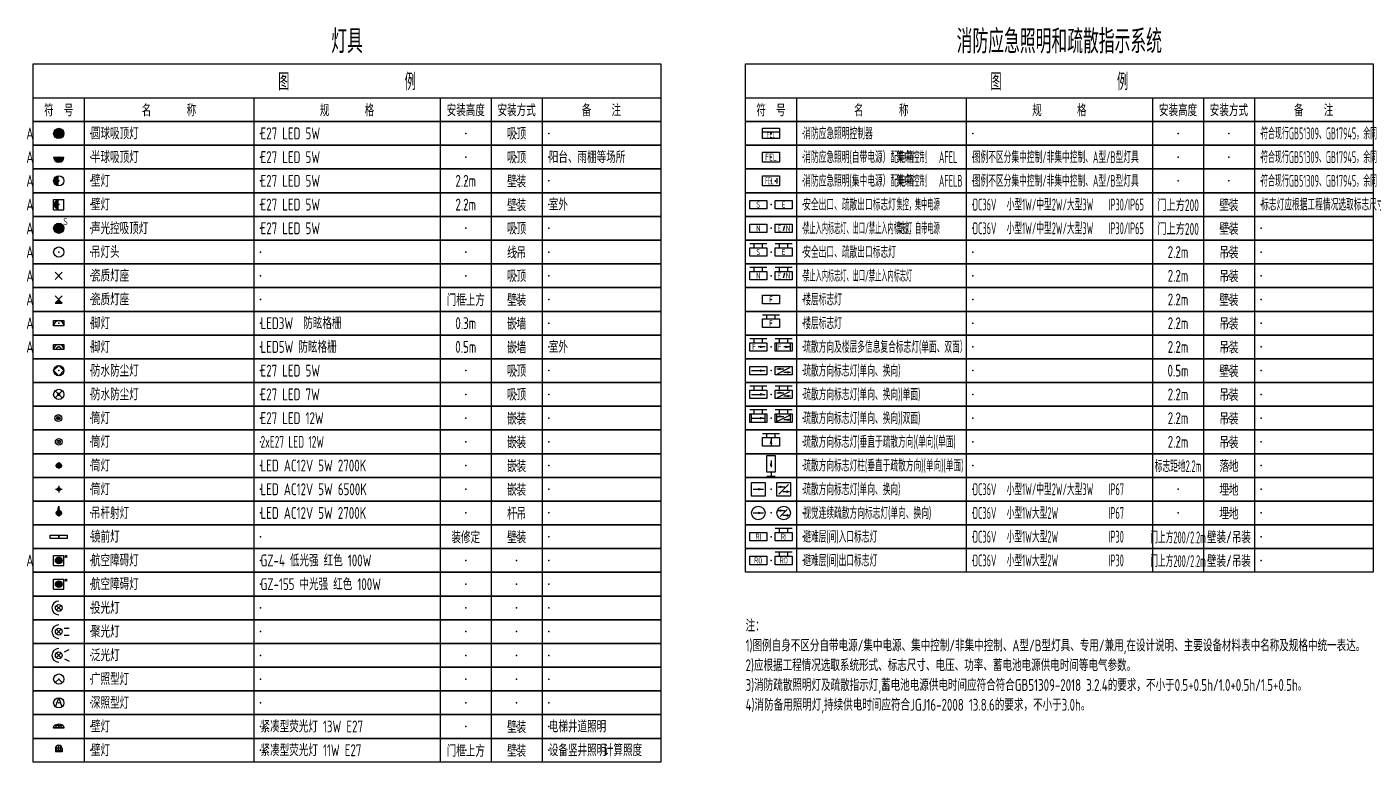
# Model space of a CAD drawing. Header units: millimetres. Extents: x -714894 to -525595, y 3400 to 234118.
# Drawn here: x -607283 to -567595, y 123900 to 145593 of the extents above; entities that cross this region are included whole.
import ezdxf
from ezdxf.enums import TextEntityAlignment as Align

# ---------------------------------------------------------------- set-up
doc = ezdxf.new("R2010")
doc.units = ezdxf.units.MM
doc.header["$LTSCALE"] = 500
for name, color, linetype in [('E-LITE-LITE', 3, 'Continuous'), ('E-POWR-EQPM', 3, 'Continuous'), ('E-UNIV-DIAG', 2, 'Continuous'), ('E-UNIV-EL', 140, 'Continuous'), ('E-UNIV-NOTE', 6, 'Continuous')]:
    doc.layers.add(name, color=color, linetype=linetype)
doc.styles.add('TH-STYLE3', font='tssdeng.shx', dxfattribs={"width": 0.65, "bigfont": 'tssdchn.shx'})

# ---------------------------------------------------------------- blocks, each defined once
blk = doc.blocks.new('E-BKTS2')
for p, q in [((0, 0), (185, 0)), ((0, -7), (0, 0)), ((185, 0), (185, -7)), ((185, -7), (0, -7))]:
    blk.add_line(p, q)
at = {"linetype": 'Continuous'}
for p, q in [((15, 0), (15, -7)), ((65, 0), (65, -7)), ((120, 0), (120, -7)), ((135, 0), (135, -7)), ((150, 0), (150, -7))]:
    blk.add_line(p, q, dxfattribs=at)
for p in [(7.5, -3.5), (17, -3.5), (67, -3.5), (127.5, -3.5), (142.5, -3.5), (152, -3.5)]:
    blk.add_point(p, dxfattribs=at)
blk = doc.blocks.new('E-BL308')
blk.add_lwpolyline([(-1.5, 0.75), (1.5, 0.75), (1.5, -0.75), (-1.5, -0.75)], close=True)
at = {"layer": 'E-UNIV-EL'}
blk.add_arc((0, -0.75), 1.5, 0, 180, dxfattribs=at)
blk = doc.blocks.new('E-BL301')
blk.add_circle((0, 0), 1.5)
blk = doc.blocks.new('E-BL309')
for p, q in [((-1.06, -1.06), (1.06, 1.06)), ((1.06, -1.06), (-1.06, 1.06))]:
    blk.add_line(p, q)
blk = doc.blocks.new('E-BL306')
at = {"const_width": 1.5}
blk.add_lwpolyline([(0, 0.75, 1), (0, -0.75, 1)], format="xyb", dxfattribs=at)
blk.add_circle((0, 0), 1.5)
blk = doc.blocks.new('E-BL302-2')
blk.add_line((-1.5, 0), (1.5, 0))
at = {"const_width": 1.5}
blk.add_lwpolyline([(-0.75, 0, 1), (0.75, 0, 1)], format="xyb", dxfattribs=at)
blk.add_arc((0, 0), 1.5, 180, 0)
blk = doc.blocks.new('E-BL302-3')
at = {"const_width": 1.5}
blk.add_lwpolyline([(-0.75, 0, 1), (0.75, 0, 1)], format="xyb", close=True, dxfattribs=at)
blk.add_circle((0, 0), 1.5)
at = {"layer": 'E-UNIV-EL', "style": 'TH-STYLE3', "width": 0.7}
blk.add_attdef('T', text='', height=2, dxfattribs=at).set_placement((2, 2), align=Align.MIDDLE)
blk = doc.blocks.new('E-BL302')
at = {"const_width": 1.5}
blk.add_lwpolyline([(-0.75, 0, 1), (0.75, 0, 1)], format="xyb", close=True, dxfattribs=at)
blk.add_circle((0, 0), 1.5)
blk = doc.blocks.new('E-BL311')
for p, q in [((-1.06, -1.06), (1.06, 1.06)), ((1.06, -1.06), (-1.06, 1.06))]:
    blk.add_line(p, q)
at = {"const_width": 0.5}
blk.add_lwpolyline([(-0.25, 0, 1), (0.25, 0, 1)], format="xyb", close=True, dxfattribs=at)
blk.add_circle((0, 0), 1.5)
blk = doc.blocks.new('E-BKTS1')
blk.add_line((0, -10), (185, -10))
at = {"linetype": 'Continuous'}
for p, q in [((15, -10), (15, -17)), ((65, -10), (65, -17)), ((120, -10), (120, -17)), ((135, -10), (135, -17)), ((150, -10), (150, -17))]:
    blk.add_line(p, q, dxfattribs=at)
blk.add_lwpolyline([(0, 0), (185, 0), (185, -17), (0, -17)], close=True)
at = {"layer": 'E-UNIV-NOTE', "style": 'TH-STYLE3', "width": 0.7}
for s, height, p in [('图                例', 5, (92.5, -5)), ('安装高度', 3.5, (127.5, -13.5)), ('安装方式', 3.5, (142.5, -13.5))]:
    blk.add_text(s, height=height, dxfattribs=at).set_placement(p, align=Align.MIDDLE)
at = {"layer": 'E-UNIV-NOTE', "linetype": 'Continuous', "style": 'TH-STYLE3', "width": 0.7}
for s, p in [('符  号', (7.5, -13.5)), ('名       称', (40, -13.5)), ('规       格', (92.5, -13.5)), ('备    注', (167.5, -13.5))]:
    blk.add_text(s, height=3.5, dxfattribs=at).set_placement(p, align=Align.MIDDLE)
blk = doc.blocks.new('E-BL203-1')
for p, q in [((-0.26, 1.03), (0, 2)), ((0, 2), (0, -1)), ((0.26, 1.03), (0, 2)), ((-1, 0), (1, 0))]:
    blk.add_line(p, q)
blk.add_circle((0, 0), 0.75)
at = {"layer": 'E-UNIV-EL'}
blk.add_circle((0, 0), 0.5, dxfattribs=at)
blk = doc.blocks.new('E-BL202')
blk.add_circle((0, 0), 1)
at = {"layer": 'E-UNIV-EL'}
blk.add_circle((0, 0), 0.5, dxfattribs=at)
blk = doc.blocks.new('E-BL204')
for p, q in [((-1, 0), (1, 0)), ((0, 1), (0, -1))]:
    blk.add_line(p, q)
blk.add_circle((0, 0), 0.5)
blk = doc.blocks.new('E-BL203')
for p, q in [((-1, 0), (1, 0)), ((0, 1), (0, -1))]:
    blk.add_line(p, q)
blk.add_circle((0, 0), 0.75)
at = {"layer": 'E-UNIV-EL'}
blk.add_circle((0, 0), 0.5, dxfattribs=at)
blk = doc.blocks.new('E-BL305')
blk.add_circle((0, 0), 1.5)
at = {"layer": 'E-UNIV-EL'}
blk.add_lwpolyline([(-1.5, 0), (0, -1.5), (1.5, 0), (0, 1.5)], close=True, dxfattribs=at)
blk = doc.blocks.new('E-BL201')
at = {"const_width": 0.5}
blk.add_lwpolyline([(-0.25, 0, 1), (0.25, 0, 1)], format="xyb", close=True, dxfattribs=at)
for radius in [1, 0.5]:
    blk.add_circle((0, 0), radius)
blk = doc.blocks.new('E-BL309-2')
for p, q in [((1.06, -1.06), (-1.06, 1.06)), ((-1.06, -1.06), (1.06, 1.06)), ((-1.06, -1.06), (1.06, -1.06))]:
    blk.add_line(p, q)
blk.add_solid([(-1.06, -1.06), (0, 0), (1.06, -1.06)])
blk = doc.blocks.new('E-BFEL100')
blk.add_lwpolyline([(-2.5, 1.25), (2.5, 1.25), (2.5, -1.25), (-2.5, -1.25)], close=True)
at = {"layer": 'E-UNIV-EL', "style": 'TH-STYLE3', "width": 0.7}
blk.add_attdef('T', text='', height=1.8, dxfattribs=at).set_placement((0, 0), align=Align.MIDDLE)
blk = doc.blocks.new('E-BFEL101')
for p, q in [((-2.5, 2.5), (2.5, 2.5)), ((-1.25, 1.25), (-1.25, 2.5)), ((1.25, 1.25), (1.25, 2.5))]:
    blk.add_line(p, q)
blk.add_lwpolyline([(-2.5, 1.25), (2.5, 1.25), (2.5, -1.25), (-2.5, -1.25)], close=True)
at = {"layer": 'E-UNIV-EL', "style": 'TH-STYLE3', "width": 0.7}
blk.add_attdef('T', text='', height=1.8, dxfattribs=at).set_placement((0, 0), align=Align.MIDDLE)
blk = doc.blocks.new('E-BFEL200')
blk.add_lwpolyline([(-2.5, 1.25), (2.5, 1.25), (2.5, -1.25), (-2.5, -1.25)], close=True)
at = {"layer": 'E-UNIV-EL'}
blk.add_line((-2, 0), (2, 0), dxfattribs=at)
blk.add_lwpolyline([(0.5, 0, 0.75, 0, 0), (2, 0, 0, 0, 0)], format="xyseb", dxfattribs=at)
blk = doc.blocks.new('E-BFEL201')
for p, q in [((-2.5, 2.5), (2.5, 2.5)), ((-1.25, 1.25), (-1.25, 2.5)), ((1.25, 1.25), (1.25, 2.5))]:
    blk.add_line(p, q)
blk.add_lwpolyline([(-2.5, 1.25), (2.5, 1.25), (2.5, -1.25), (-2.5, -1.25)], close=True)
at = {"layer": 'E-UNIV-EL'}
blk.add_line((-2, 0), (2, 0), dxfattribs=at)
blk.add_lwpolyline([(0.5, 0, 0.75, 0, 0), (2, 0, 0, 0, 0)], format="xyseb", dxfattribs=at)
blk = doc.blocks.new('E-BFEL210')
blk.add_lwpolyline([(-2.5, 1.25), (2.5, 1.25), (2.5, -1.25), (-2.5, -1.25)], close=True)
at = {"layer": 'E-UNIV-EL'}
for p, q in [((-2, 0.5), (0, 0.5)), ((-1.79, -0.89), (1.79, 0.89)), ((2, -0.5), (0, -0.5))]:
    blk.add_line(p, q, dxfattribs=at)
for points in [[(-1.5, 0.5, 0.75, 0, 0), (0, 0.5, 0, 0, 0)], [(1.5, -0.5, 0.75, 0, 0), (0, -0.5, 0, 0, 0)]]:
    blk.add_lwpolyline(points, format="xyseb", dxfattribs=at)
blk = doc.blocks.new('E-BFEL211')
for p, q in [((-2.5, 2.5), (2.5, 2.5)), ((-1.25, 1.25), (-1.25, 2.5)), ((1.25, 1.25), (1.25, 2.5))]:
    blk.add_line(p, q)
blk.add_lwpolyline([(-2.5, 1.25), (2.5, 1.25), (2.5, -1.25), (-2.5, -1.25)], close=True)
at = {"layer": 'E-UNIV-EL'}
for p, q in [((-2, 0.5), (0, 0.5)), ((-1.79, -0.89), (1.79, 0.89)), ((2, -0.5), (0, -0.5))]:
    blk.add_line(p, q, dxfattribs=at)
for points in [[(-1.5, 0.5, 0.75, 0, 0), (0, 0.5, 0, 0, 0)], [(1.5, -0.5, 0.75, 0, 0), (0, -0.5, 0, 0, 0)]]:
    blk.add_lwpolyline(points, format="xyseb", dxfattribs=at)
blk = doc.blocks.new('E-BFEL110')
blk.add_lwpolyline([(-2.5, 1.25), (2.5, 1.25), (2.5, -1.25), (-2.5, -1.25)], close=True)
at = {"layer": 'E-UNIV-EL', "style": 'TH-STYLE3', "width": 0.7}
blk.add_attdef('T', text='', height=1.8, dxfattribs=at).set_placement((0, 0), align=Align.MIDDLE)
blk = doc.blocks.new('E-BL306-1')
for p, q in [((0, 1.5), (3, 1.5)), ((0, -1.5), (0, 1.5)), ((3, -1.5), (3, 1.5)), ((0, -1.5), (3, -1.5))]:
    blk.add_line(p, q)
at = {"const_width": 1.5}
blk.add_lwpolyline([(1.5, 0.75, 1), (1.5, -0.75, 1)], format="xyb", dxfattribs=at)
blk = doc.blocks.new('E-BL315')
for p, q in [((-0.71, -0.71), (0.71, 0.71)), ((0.71, -0.71), (-0.71, 0.71))]:
    blk.add_line(p, q)
blk.add_circle((0, 0), 1)
blk.add_arc((0, 0), 2, 90, 270)
blk = doc.blocks.new('E-BL315-1')
for p, q in [((-0.71, -0.71), (0.71, 0.71)), ((0.71, -0.71), (-0.71, 0.71))]:
    blk.add_line(p, q)
blk.add_circle((0, 0), 1)
blk.add_arc((0, 0), 2, 90, 270)
at = {"layer": 'E-UNIV-EL'}
for p, q in [((1.56, 1.06), (3.06, 1.06)), ((1.56, -1.06), (3.06, -1.06))]:
    blk.add_line(p, q, dxfattribs=at)
for points in [[(3.06, 1.06, 0, 0.5, 0), (2.31, 1.06, 0.5, 0.5, 0)], [(3.06, -1.06, 0, 0.5, 0), (2.31, -1.06, 0.5, 0.5, 0)]]:
    blk.add_lwpolyline(points, format="xyseb", dxfattribs=at)
blk = doc.blocks.new('E-BL315-2')
for p, q in [((-0.71, -0.71), (0.71, 0.71)), ((0.71, -0.71), (-0.71, 0.71))]:
    blk.add_line(p, q)
blk.add_circle((0, 0), 1)
blk.add_arc((0, 0), 2, 90, 270)
at = {"layer": 'E-UNIV-EL'}
for p, q in [((1.73, 1), (3.03, 1.75)), ((1.73, -1), (3.03, -1.75))]:
    blk.add_line(p, q, dxfattribs=at)
for points in [[(3.03, 1.75, 0, 0.5, 0), (2.38, 1.38, 0.5, 0.5, 0)], [(3.03, -1.75, 0, 0.5, 0), (2.38, -1.37, 0.5, 0.5, 0)]]:
    blk.add_lwpolyline(points, format="xyseb", dxfattribs=at)
blk = doc.blocks.new('E-BL307')
blk.add_lwpolyline([(-2.5, 0.5), (2.5, 0.5), (2.5, -0.5), (-2.5, -0.5)], close=True)
at = {"const_width": 0.5}
blk.add_lwpolyline([(0, 0.5), (0, -0.5)], dxfattribs=at)
blk = doc.blocks.new('E-BL308-1')
blk.add_lwpolyline([(-1.5, 0.75), (1.5, 0.75), (1.5, -0.75), (-1.5, -0.75)], close=True)
at = {"layer": 'E-UNIV-EL'}
for radius in [1.5, 0.75]:
    blk.add_arc((0, -0.75), radius, 0, 180, dxfattribs=at)
blk = doc.blocks.new('E-BL316')
for p, q in [((-1.5, 1.5), (1.5, 1.5)), ((-1.5, -1.5), (-1.5, 1.5)), ((1.5, -1.5), (1.5, 1.5)), ((-1.5, -1.5), (1.5, -1.5))]:
    blk.add_line(p, q)
at = {"const_width": 1}
blk.add_lwpolyline([(-0.5, 0, 1), (0.5, 0, 1)], format="xyb", close=True, dxfattribs=at)
blk.add_circle((0, 0), 1)
at = {"layer": 'E-UNIV-EL'}
blk.add_lwpolyline([(1.75, 1), (2, 1), (2, 1.5), (2.25, 1.5), (2.25, 1), (2.5, 1)], dxfattribs=at)
blk = doc.blocks.new('E-BL313')
blk.add_lwpolyline([(-0.96, -1.15), (0, 1.5), (0.96, -1.15)])
blk.add_circle((0, 0), 1.5)
blk = doc.blocks.new('E-BL312')
blk.add_lwpolyline([(1.06, -1.06), (0, 0), (-1.06, -1.06)])
blk.add_circle((0, 0), 1.5)
blk = doc.blocks.new('E-BL317-1')
for p, q in [((-1.5, 0.25), (-1.5, 0)), ((-1.5, 0.25), (1.51, 0.25)), ((1.5, 0), (-1.5, 0)), ((1.5, 0.25), (1.5, 0))]:
    blk.add_line(p, q)
at = {"extrusion": (0, 0, -1)}
blk.add_ellipse((0, 0.25), major_axis=(-1.5, 0), ratio=0.667979, start_param=0, end_param=3.141593, dxfattribs=at)
at = {"layer": 'E-UNIV-EL'}
for p, q in [((-1.29, 0.75), (1.3, 0.75)), ((-0.75, 0.25), (-0.75, 1.12)), ((0, 0.25), (0, 1.25)), ((0.75, 0.25), (0.75, 1.12))]:
    blk.add_line(p, q, dxfattribs=at)
blk = doc.blocks.new('E-BL317-2')
for p, q in [((-1, 1), (-1, 0)), ((-1, 0.5), (1, 0.5)), ((1, 0), (-1, 0)), ((1, 1), (1, 0))]:
    blk.add_line(p, q)
blk.add_arc((0, 1), 1, 0, 180)
at = {"layer": 'E-UNIV-EL'}
for p, q in [((-0.97, 1.25), (0.97, 1.25)), ((-0.6, 0.5), (-0.6, 1.8)), ((0, 0.5), (0, 2)), ((0.6, 0.5), (0.6, 1.8))]:
    blk.add_line(p, q, dxfattribs=at)
blk = doc.blocks.new('E-BFEL111')
for p, q in [((-2.5, 2.5), (2.5, 2.5)), ((-1.25, 1.25), (-1.25, 2.5)), ((1.25, 1.25), (1.25, 2.5))]:
    blk.add_line(p, q)
blk.add_lwpolyline([(-2.5, 1.25), (2.5, 1.25), (2.5, -1.25), (-2.5, -1.25)], close=True)
at = {"layer": 'E-UNIV-EL', "style": 'TH-STYLE3', "width": 0.7}
blk.add_attdef('T', text='', height=1.8, dxfattribs=at).set_placement((0, 0), align=Align.MIDDLE)
blk = doc.blocks.new('E-BDB043')
blk.add_lwpolyline([(-112.61, -511.09), (-112.61, -508.09), (-107.61, -508.09), (-107.61, -511.09)], close=True)
at = {"layer": 'E-UNIV-EL', "style": 'TH-STYLE3', "width": 0.7}
blk.add_attdef('BOX', text='', height=2, dxfattribs=at).set_placement((-110.11, -509.59), align=Align.MIDDLE)
blk = doc.blocks.new('E-BDB044')
blk.add_lwpolyline([(-2.5, -1.5), (-2.5, 1.5), (2.5, 1.5), (2.5, -1.5)], close=True)
at = {"layer": 'E-UNIV-EL'}
for p, q in [((1.25, 0.25), (1.25, -0.25)), ((1.75, 0.75), (1.75, -0.75))]:
    blk.add_line(p, q, dxfattribs=at)
at = {"layer": 'E-UNIV-EL', "style": 'TH-STYLE3', "width": 0.5}
blk.add_attdef('BOX', text='', height=2, dxfattribs=at).set_placement((-0.5, 0), align=Align.MIDDLE)
blk = doc.blocks.new('E-BFEL000')
blk.add_lwpolyline([(-2.2375, -1), (-2.2375, 2), (2.7625, 2), (2.7625, -1)], close=True)
at = {"layer": 'E-UNIV-EL'}
blk.add_line((-2.2375, 1), (2.7625, 1), dxfattribs=at)
at = {"layer": 'E-UNIV-EL', "style": 'TH-STYLE3', "width": 0.7}
blk.add_attdef('F', text='', height=1.5, dxfattribs=at).set_placement((0.2625, 0), align=Align.MIDDLE)
blk = doc.blocks.new('E-BFEL120')
blk.add_lwpolyline([(-2.5, 1.25), (2.5, 1.25), (2.5, -1.25), (-2.5, -1.25)], close=True)
at = {"layer": 'E-UNIV-EL', "style": 'TH-STYLE3', "width": 0.7}
blk.add_attdef('T', text='', height=1.8, dxfattribs=at).set_placement((0, 0), align=Align.MIDDLE)
blk = doc.blocks.new('E-BFEL121')
for p, q in [((-2.5, 2.5), (2.5, 2.5)), ((-1.25, 1.25), (-1.25, 2.5)), ((1.25, 1.25), (1.25, 2.5))]:
    blk.add_line(p, q)
blk.add_lwpolyline([(-2.5, 1.25), (2.5, 1.25), (2.5, -1.25), (-2.5, -1.25)], close=True)
at = {"layer": 'E-UNIV-EL', "style": 'TH-STYLE3', "width": 0.7}
blk.add_attdef('T', text='', height=1.8, dxfattribs=at).set_placement((0, 0), align=Align.MIDDLE)
blk = doc.blocks.new('E-BFEL122')
blk.add_lwpolyline([(-2.5, 1.25), (2.5, 1.25), (2.5, -1.25), (-2.5, -1.25)], close=True)
at = {"layer": 'E-UNIV-EL', "style": 'TH-STYLE3', "width": 0.7}
blk.add_attdef('T', text='', height=1.8, dxfattribs=at).set_placement((0, 0), align=Align.MIDDLE)
blk = doc.blocks.new('E-BFEL123')
for p, q in [((-2.5, 2.5), (2.5, 2.5)), ((-1.25, 1.25), (-1.25, 2.5)), ((1.25, 1.25), (1.25, 2.5))]:
    blk.add_line(p, q)
blk.add_lwpolyline([(-2.5, 1.25), (2.5, 1.25), (2.5, -1.25), (-2.5, -1.25)], close=True)
at = {"layer": 'E-UNIV-EL', "style": 'TH-STYLE3', "width": 0.7}
blk.add_attdef('T', text='', height=1.8, dxfattribs=at).set_placement((0, 0), align=Align.MIDDLE)
blk = doc.blocks.new('E-BFEL102')
blk.add_lwpolyline([(-2.5, 1.25), (2.5, 1.25), (2.5, -1.25), (-2.5, -1.25)], close=True)
at = {"layer": 'E-UNIV-EL', "style": 'TH-STYLE3', "width": 0.7}
blk.add_attdef('T', text='', height=1.8, dxfattribs=at).set_placement((0, 0), align=Align.MIDDLE)
blk = doc.blocks.new('E-BFEL103')
for p, q in [((-2.5, 2.5), (2.5, 2.5)), ((-1.25, 1.25), (-1.25, 2.5)), ((1.25, 1.25), (1.25, 2.5))]:
    blk.add_line(p, q)
blk.add_lwpolyline([(-2.5, 1.25), (2.5, 1.25), (2.5, -1.25), (-2.5, -1.25)], close=True)
at = {"layer": 'E-UNIV-EL', "style": 'TH-STYLE3', "width": 0.7}
blk.add_attdef('T', text='', height=1.8, dxfattribs=at).set_placement((0, 0), align=Align.MIDDLE)
blk = doc.blocks.new('E-BFEL161')
for p, q in [((-2.5, 2.5), (2.5, 2.5)), ((-1.25, 1.25), (-1.25, 2.5)), ((1.25, 1.25), (1.25, 2.5))]:
    blk.add_line(p, q)
blk.add_lwpolyline([(-2.5, 1.25), (2.5, 1.25), (2.5, -1.25), (-2.5, -1.25)], close=True)
at = {"layer": 'E-UNIV-EL'}
blk.add_line((2, 0), (0, 0), dxfattribs=at)
blk.add_lwpolyline([(0.5, 0, 0.75, 0, 0), (2, 0, 0, 0, 0)], format="xyseb", dxfattribs=at)
at = {"layer": 'E-UNIV-EL', "style": 'TH-STYLE3', "width": 0.7}
blk.add_attdef('T', text='', height=1.8, dxfattribs=at).set_placement((-1.25, 0), align=Align.MIDDLE)
blk = doc.blocks.new('E-BFEL130')
blk.add_lwpolyline([(-2.5, 1.25), (2.5, 1.25), (2.5, -1.25), (-2.5, -1.25)], close=True)
at = {"layer": 'E-UNIV-EL', "style": 'TH-STYLE3', "width": 0.7}
blk.add_attdef('T', text='', height=1.8, dxfattribs=at).set_placement((0, 0), align=Align.MIDDLE)
blk = doc.blocks.new('E-BFEL131')
for p, q in [((-2.5, 2.5), (2.5, 2.5)), ((-1.25, 1.25), (-1.25, 2.5)), ((1.25, 1.25), (1.25, 2.5))]:
    blk.add_line(p, q)
blk.add_lwpolyline([(-2.5, 1.25), (2.5, 1.25), (2.5, -1.25), (-2.5, -1.25)], close=True)
at = {"layer": 'E-UNIV-EL', "style": 'TH-STYLE3', "width": 0.7}
blk.add_attdef('T', text='', height=1.8, dxfattribs=at).set_placement((0, 0), align=Align.MIDDLE)
blk = doc.blocks.new('E-BFEL140')
blk.add_lwpolyline([(-2.5, 1.25), (2.5, 1.25), (2.5, -1.25), (-2.5, -1.25)], close=True)
at = {"layer": 'E-UNIV-EL'}
blk.add_line((0.19, 0.72), (-0.19, -0.72), dxfattribs=at)
at = {"layer": 'E-UNIV-EL', "style": 'TH-STYLE3', "width": 0.7}
for p in [(-1.25, 0), (1.25, 0)]:
    blk.add_attdef('T', text='', height=1.8, dxfattribs=at).set_placement(p, align=Align.MIDDLE)
blk = doc.blocks.new('E-BFEL141')
for p, q in [((-2.5, 2.5), (2.5, 2.5)), ((-1.25, 1.25), (-1.25, 2.5)), ((1.25, 1.25), (1.25, 2.5))]:
    blk.add_line(p, q)
blk.add_lwpolyline([(-2.5, 1.25), (2.5, 1.25), (2.5, -1.25), (-2.5, -1.25)], close=True)
at = {"layer": 'E-UNIV-EL'}
blk.add_line((0.19, 0.72), (-0.19, -0.72), dxfattribs=at)
at = {"layer": 'E-UNIV-EL', "style": 'TH-STYLE3', "width": 0.7}
for p in [(-1.25, 0), (1.25, 0)]:
    blk.add_attdef('T', text='', height=1.8, dxfattribs=at).set_placement(p, align=Align.MIDDLE)
blk = doc.blocks.new('E-BFEL240')
blk.add_lwpolyline([(-2, 2), (2, 2), (2, -2), (-2, -2)], close=True)
at = {"layer": 'E-UNIV-EL'}
blk.add_line((-1.5, 0), (1.5, 0), dxfattribs=at)
blk.add_lwpolyline([(0, 0, 0.75, 0, 0), (1.5, 0, 0, 0, 0)], format="xyseb", dxfattribs=at)
blk = doc.blocks.new('E-BFEL241')
blk.add_lwpolyline([(-2, 2), (2, 2), (2, -2), (-2, -2)], close=True)
at = {"layer": 'E-UNIV-EL'}
for p, q in [((-1.71, 0.71), (0.29, 0.71)), ((-1.41, -1.41), (1.41, 1.41)), ((1.71, -0.71), (-0.29, -0.71))]:
    blk.add_line(p, q, dxfattribs=at)
for points in [[(-1.21, 0.71, 0.75, 0, 0), (0.29, 0.71, 0, 0, 0)], [(1.21, -0.71, 0.75, 0, 0), (-0.29, -0.71, 0, 0, 0)]]:
    blk.add_lwpolyline(points, format="xyseb", dxfattribs=at)
blk = doc.blocks.new('E-BFEL250')
blk.add_circle((0, 0), 2)
at = {"layer": 'E-UNIV-EL'}
blk.add_line((-1.5, 0), (1.5, 0), dxfattribs=at)
blk.add_lwpolyline([(0, 0, 0.75, 0, 0), (1.5, 0, 0, 0, 0)], format="xyseb", dxfattribs=at)
blk = doc.blocks.new('E-BFEL251')
blk.add_circle((0, 0), 2)
at = {"layer": 'E-UNIV-EL'}
for p, q in [((-1.71, 0.71), (0.29, 0.71)), ((-1.06, -1.06), (1.06, 1.06)), ((1.71, -0.71), (-0.29, -0.71))]:
    blk.add_line(p, q, dxfattribs=at)
for points in [[(-1.21, 0.71, 0.75, 0, 0), (0.29, 0.71, 0, 0, 0)], [(1.21, -0.71, 0.75, 0, 0), (-0.29, -0.71, 0, 0, 0)]]:
    blk.add_lwpolyline(points, format="xyseb", dxfattribs=at)
blk = doc.blocks.new('E-BFEL221')
for p, q in [((-2.5, 2.5), (2.5, 2.5)), ((-1.25, 1.25), (-1.25, 2.5)), ((1.25, 1.25), (1.25, 2.5))]:
    blk.add_line(p, q)
blk.add_lwpolyline([(-2.5, 1.25), (2.5, 1.25), (2.5, -1.25), (-2.5, -1.25)], close=True)
at = {"layer": 'E-UNIV-EL'}
blk.add_line((0, 1), (0, -1), dxfattribs=at)
blk.add_lwpolyline([(0, -0.5, 0.75, 0, 0), (0, 1, 0, 0, 0)], format="xyseb", dxfattribs=at)
blk = doc.blocks.new('E-BFEL223')
for p, q in [((1.25, 0), (-1.25, 0)), ((0, 1.25), (0, 0))]:
    blk.add_line(p, q)
blk.add_lwpolyline([(-1.25, 1.25), (-1.25, 6.25), (1.25, 6.25), (1.25, 1.25)], close=True)
at = {"layer": 'E-UNIV-EL'}
blk.add_line((0, 4.75), (0, 2.75), dxfattribs=at)
blk.add_lwpolyline([(0, 3.25, 0.75, 0, 0), (0, 4.75, 0, 0, 0)], format="xyseb", dxfattribs=at)
blk = doc.blocks.new('E-BFEL161-1')
for p, q in [((-2.5, 2.5), (2.5, 2.5)), ((-1.25, 1.25), (-1.25, 2.5)), ((1.25, 1.25), (1.25, 2.5))]:
    blk.add_line(p, q)
blk.add_lwpolyline([(-2.5, 1.25), (2.5, 1.25), (2.5, -1.25), (-2.5, -1.25)], close=True)
at = {"layer": 'E-UNIV-EL'}
for p, q in [((-2, -1.25), (-2, 1.25)), ((2, 0), (0, 0)), ((2, -1.25), (2, 1.25))]:
    blk.add_line(p, q, dxfattribs=at)
blk.add_lwpolyline([(0.5, 0, 0.75, 0, 0), (2, 0, 0, 0, 0)], format="xyseb", dxfattribs=at)
at = {"layer": 'E-UNIV-EL', "style": 'TH-STYLE3', "width": 0.7}
blk.add_attdef('T', text='', height=1.8, dxfattribs=at).set_placement((-1.25, 0), align=Align.MIDDLE)
blk = doc.blocks.new('E-BFEL211-1')
for p, q in [((-2.5, 2.5), (2.5, 2.5)), ((-1.25, 1.25), (-1.25, 2.5)), ((1.25, 1.25), (1.25, 2.5))]:
    blk.add_line(p, q)
blk.add_lwpolyline([(-2.5, 1.25), (2.5, 1.25), (2.5, -1.25), (-2.5, -1.25)], close=True)
at = {"layer": 'E-UNIV-EL'}
for p, q in [((-2, -1.25), (-2, 1.25)), ((-2, 0.5), (0, 0.5)), ((-1.79, -0.89), (1.79, 0.89)), ((2, -1.25), (2, 1.25)), ((2, -0.5), (0, -0.5))]:
    blk.add_line(p, q, dxfattribs=at)
for points in [[(-1.5, 0.5, 0.75, 0, 0), (0, 0.5, 0, 0, 0)], [(1.5, -0.5, 0.75, 0, 0), (0, -0.5, 0, 0, 0)]]:
    blk.add_lwpolyline(points, format="xyseb", dxfattribs=at)
blk = doc.blocks.new('E-BFEL201-1')
for p, q in [((-2.5, 2.5), (2.5, 2.5)), ((-1.25, 1.25), (-1.25, 2.5)), ((1.25, 1.25), (1.25, 2.5))]:
    blk.add_line(p, q)
blk.add_lwpolyline([(-2.5, 1.25), (2.5, 1.25), (2.5, -1.25), (-2.5, -1.25)], close=True)
at = {"layer": 'E-UNIV-EL'}
for p, q in [((-2, -1.25), (-2, 1.25)), ((-2, 0), (2, 0)), ((2, -1.25), (2, 1.25))]:
    blk.add_line(p, q, dxfattribs=at)
blk.add_lwpolyline([(0.5, 0, 0.75, 0, 0), (2, 0, 0, 0, 0)], format="xyseb", dxfattribs=at)

msp = doc.modelspace()

# ---------------------------------------------------------------- block references
at = {"layer": 'E-LITE-LITE', "xscale": 100, "yscale": 100, "zscale": 100}
for name, p in [('E-BL302', (-606345, 142450)), ('E-BL302-2', (-606345, 141750)), ('E-BL306', (-606345, 141050)), ('E-BL306-1', (-606495, 140350)), ('E-BL301', (-606345, 138950)), ('E-BL309', (-606345, 138250)), ('E-BL309-2', (-606345, 137550)), ('E-BL308', (-606345, 136850)), ('E-BL308-1', (-606345, 136150)), ('E-BL305', (-606345, 135450)), ('E-BFEL200', (-585720, 135450)), ('E-BFEL210', (-584970, 135450)), ('E-BFEL201', (-585720, 134750)), ('E-BFEL211', (-584970, 134750)), ('E-BL311', (-606345, 134750)), ('E-BL201', (-606357, 134050)), ('E-BFEL201-1', (-585720, 134050)), ('E-BFEL211-1', (-584970, 134050)), ('E-BL202', (-606345, 133350)), ('E-BFEL221', (-585345, 133350)), ('E-BL203', (-606345, 132650)), ('E-BFEL223', (-585345, 132325)), ('E-BL204', (-606345, 131950)), ('E-BFEL240', (-585720, 131950)), ('E-BFEL241', (-584970, 131950)), ('E-BL203-1', (-606345, 131250)), ('E-BFEL250', (-585720, 131250)), ('E-BFEL251', (-584970, 131250)), ('E-BL307', (-606345, 130550)), ('E-BL316', (-606345, 129850)), ('E-BL316', (-606345, 129150)), ('E-BL315', (-606345, 128450)), ('E-BL315-1', (-606345, 127750)), ('E-BL315-2', (-606345, 127050)), ('E-BL312', (-606345, 126350)), ('E-BL313', (-606345, 125650)), ('E-BL317-1', (-606345, 124900)), ('E-BL317-2', (-606345, 124200))]:
    msp.add_blockref(name, p, dxfattribs=at)
for name, p, values in [('E-BFEL102', (-585720, 140350), {'T': 'S'}), ('E-BFEL100', (-584970, 140350), {'T': 'E'}), ('E-BL302-3', (-606345, 139650), {'T': 'S'}), ('E-BFEL130', (-585720, 139650), {'T': 'N'}), ('E-BFEL103', (-585720, 138950), {'T': 'S'}), ('E-BFEL101', (-584970, 138950), {'T': 'E'}), ('E-BFEL131', (-585720, 138250), {'T': 'N'}), ('E-BFEL110', (-585345, 137550), {'T': 'F'}), ('E-BFEL111', (-585345, 136850), {'T': 'F'}), ('E-BFEL161', (-585720, 136150), {'T': 'F'}), ('E-BFEL161-1', (-584970, 136150), {'T': 'F'}), ('E-BFEL120', (-585720, 130550), {'T': 'RI'}), ('E-BFEL121', (-584970, 130550), {'T': 'RI'}), ('E-BFEL122', (-585720, 129850), {'T': 'RO'}), ('E-BFEL123', (-584970, 129850), {'T': 'RO'})]:
    msp.add_blockref(name, p, dxfattribs=at).add_auto_attribs(values)
at = {"layer": 'E-LITE-LITE'}
ref = msp.add_blockref('E-BFEL140', (-584970, 139650), dxfattribs=dict(at, xscale=100, yscale=100, zscale=100))
ref.add_attrib('T', 'N', dxfattribs={"layer": 'E-UNIV-EL', "height": 180, "style": 'TH-STYLE3', "width": 0.7}).set_placement((-584845, 139650), align=Align.MIDDLE)
ref.add_attrib('T', 'E', dxfattribs={"layer": 'E-UNIV-EL', "height": 180, "style": 'TH-STYLE3', "width": 0.7}).set_placement((-585095, 139650), align=Align.MIDDLE)
ref = msp.add_blockref('E-BFEL141', (-584970, 138250), dxfattribs=dict(at, xscale=100, yscale=100, zscale=100))
ref.add_attrib('T', 'N', dxfattribs={"layer": 'E-UNIV-EL', "height": 180, "style": 'TH-STYLE3', "width": 0.7}).set_placement((-584845, 138250), align=Align.MIDDLE)
ref.add_attrib('T', 'E', dxfattribs={"layer": 'E-UNIV-EL', "height": 180, "style": 'TH-STYLE3', "width": 0.7}).set_placement((-585095, 138250), align=Align.MIDDLE)
at = {"layer": 'E-POWR-EQPM', "xscale": 100, "yscale": 100, "zscale": 100}
for name, p, values in [('E-BFEL000', (-585371, 142400), {'F': 'FEL'}), ('E-BDB043', (-574334, 192709), {'BOX': 'FEL'}), ('E-BDB044', (-585345, 141050), {'BOX': 'FEL'})]:
    msp.add_blockref(name, p, dxfattribs=at).add_auto_attribs(values)
at = {"layer": 'E-UNIV-DIAG', "xscale": 100, "yscale": 100, "zscale": 100}
for name, p in [('E-BKTS1', (-607095, 144500)), ('E-BKTS1', (-586095, 144500)), ('E-BKTS2', (-607095, 142800)), ('E-BKTS2', (-586095, 142800)), ('E-BKTS2', (-607095, 142100)), ('E-BKTS2', (-586095, 142100)), ('E-BKTS2', (-607095, 141400)), ('E-BKTS2', (-586095, 141400)), ('E-BKTS2', (-607095, 140700)), ('E-BKTS2', (-586095, 140700)), ('E-BKTS2', (-607095, 140000)), ('E-BKTS2', (-586095, 140000)), ('E-BKTS2', (-607095, 139300)), ('E-BKTS2', (-586095, 139300)), ('E-BKTS2', (-607095, 138600)), ('E-BKTS2', (-586095, 138600)), ('E-BKTS2', (-607095, 137900)), ('E-BKTS2', (-586095, 137900)), ('E-BKTS2', (-607095, 137200)), ('E-BKTS2', (-586095, 137200)), ('E-BKTS2', (-607095, 136500)), ('E-BKTS2', (-586095, 136500)), ('E-BKTS2', (-607095, 135800)), ('E-BKTS2', (-586095, 135800)), ('E-BKTS2', (-607095, 135100)), ('E-BKTS2', (-586095, 135100)), ('E-BKTS2', (-607095, 134400)), ('E-BKTS2', (-586095, 134400)), ('E-BKTS2', (-607095, 133700)), ('E-BKTS2', (-586095, 133700)), ('E-BKTS2', (-607095, 133000)), ('E-BKTS2', (-586095, 133000)), ('E-BKTS2', (-607095, 132300)), ('E-BKTS2', (-586095, 132300)), ('E-BKTS2', (-607095, 131600)), ('E-BKTS2', (-586095, 131600)), ('E-BKTS2', (-607095, 130900)), ('E-BKTS2', (-586095, 130900)), ('E-BKTS2', (-607095, 130200)), ('E-BKTS2', (-586095, 130200)), ('E-BKTS2', (-607095, 129500)), ('E-BKTS2', (-607095, 128800)), ('E-BKTS2', (-607095, 128100)), ('E-BKTS2', (-607095, 127400)), ('E-BKTS2', (-607095, 126700)), ('E-BKTS2', (-607095, 126000)), ('E-BKTS2', (-607095, 125300)), ('E-BKTS2', (-607095, 124600))]:
    msp.add_blockref(name, p, dxfattribs=at)

# ---------------------------------------------------------------- texts
at = {"layer": 'E-UNIV-NOTE', "style": 'TH-STYLE3', "width": 0.7}
for s, height, p in [('灯具', 700, (-597845, 145200)), ('消防应急照明和疏散指示系统', 700, (-576845, 145200)), ('A', 350, (-607195, 142450)), ('A', 350, (-607195, 141750)), ('A', 350, (-607195, 141050)), ('A', 350, (-607195, 140350)), ('A', 350, (-607195, 139650)), ('A', 350, (-607195, 138950)), ('A', 350, (-607195, 138250)), ('A', 350, (-607195, 137550)), ('A', 350, (-607195, 136850)), ('A', 350, (-607195, 136150)), ('A', 350, (-607195, 129850))]:
    msp.add_text(s, height=height, dxfattribs=at).set_placement(p, align=Align.MIDDLE)
at = {"layer": 'E-UNIV-NOTE', "linetype": 'Continuous', "style": 'TH-STYLE3'}
for s, width, p in [('圆球吸顶灯', 0.7, (-605395, 142450)), ('E27 LED 5W', 0.7, (-600395, 142450)), ('消防应急照明控制器', 0.5, (-584395, 142450)), ('符合现行GB51309、GB17945，余同', 0.45, (-570895, 142450)), ('半球吸顶灯', 0.7, (-605395, 141750)), ('E27 LED 5W', 0.7, (-600395, 141750)), ('阳台、雨棚等场所', 0.7, (-591895, 141750)), ('消防应急照明(自带电源）配电箱', 0.5, (-584395, 141750)), ('集中控制', 0.5, (-581645, 141750)), ('AFEL', 0.5, (-580395, 141750)), ('符合现行GB51309、GB17945，余同', 0.45, (-570895, 141750)), ('壁灯', 0.7, (-605395, 141050)), ('E27 LED 5W', 0.7, (-600395, 141050)), ('消防应急照明(集中电源）配电箱', 0.5, (-584395, 141050)), ('集中控制', 0.5, (-581645, 141050)), ('AFELB', 0.5, (-580395, 141050)), ('符合现行GB51309、GB17945，余同', 0.45, (-570895, 141050)), ('壁灯', 0.7, (-605395, 140350)), ('E27 LED 5W', 0.7, (-600395, 140350)), ('室外', 0.7, (-591895, 140350)), ('安全出口、疏散出口标志灯', 0.5, (-584395, 140350)), ('集控，集中电源', 0.4, (-581645, 140350)), ('DC36V', 0.5, (-579395, 140350)), ('小型1W/中型2W/大型3W', 0.5, (-578395, 140350)), ('IP30/IP65', 0.5, (-575395, 140350)), ('声光控吸顶灯', 0.7, (-605395, 139650)), ('E27 LED 5W', 0.7, (-600395, 139650)), ('禁止入内标志灯、出口/禁止入内标志灯', 0.4, (-584395, 139650)), ('集控，自带电源', 0.4, (-581645, 139650)), ('DC36V', 0.5, (-579395, 139650)), ('小型1W/中型2W/大型3W', 0.5, (-578395, 139650)), ('IP30/IP65', 0.5, (-575395, 139650)), ('吊灯头', 0.7, (-605395, 138950)), ('安全出口、疏散出口标志灯', 0.5, (-584395, 138950)), ('瓷质灯座', 0.7, (-605395, 138250)), ('禁止入内标志灯、出口/禁止入内标志灯', 0.4, (-584395, 138250)), ('瓷质灯座', 0.7, (-605395, 137550)), ('楼层标志灯', 0.5, (-584395, 137550)), ('脚灯', 0.7, (-605395, 136850)), ('LED3W  防眩格栅', 0.7, (-600395, 136850)), ('楼层标志灯', 0.5, (-584395, 136850)), ('脚灯', 0.7, (-605395, 136150)), ('LED5W 防眩格栅', 0.7, (-600395, 136150)), ('室外', 0.7, (-591895, 136150)), ('疏散方向及楼层多信息复合标志灯(单面、双面）', 0.5, (-584395, 136150)), ('防水防尘灯', 0.7, (-605395, 135450)), ('E27 LED 5W', 0.7, (-600395, 135450)), ('疏散方向标志灯(单向、换向)', 0.5, (-584395, 135450)), ('防水防尘灯', 0.7, (-605395, 134750)), ('疏散方向标志灯(单向、换向)(单面)', 0.5, (-584395, 134750)), ('E27 LED 7W', 0.7, (-600395, 134750)), ('筒灯', 0.7, (-605395, 134050)), ('E27 LED 12W', 0.7, (-600395, 134050)), ('疏散方向标志灯(单向、换向)(双面)', 0.5, (-584395, 134050)), ('筒灯', 0.7, (-605395, 133350)), ('2xE27 LED 12W', 0.6, (-600395, 133350)), ('疏散方向标志灯(垂直于疏散方向)(单向)(单面)', 0.5, (-584395, 133350)), ('筒灯', 0.7, (-605395, 132650)), ('LED AC12V 5W 2700K', 0.7, (-600395, 132650)), ('疏散方向标志灯柱(垂直于疏散方向)(单向)(单面)', 0.5, (-584395, 132650)), ('筒灯', 0.7, (-605395, 131950)), ('疏散方向标志灯(单向、换向)', 0.5, (-584395, 131950)), ('LED AC12V 5W 6500K', 0.7, (-600395, 131950)), ('DC36V', 0.5, (-579395, 131950)), ('小型1W/中型2W/大型3W', 0.5, (-578395, 131950)), ('IP67', 0.5, (-575395, 131950)), ('吊杆射灯', 0.7, (-605395, 131250)), ('LED AC12V 5W 2700K', 0.7, (-600395, 131250)), ('视觉连续疏散方向标志灯(单向、换向)', 0.5, (-584395, 131250)), ('DC36V', 0.5, (-579395, 131250)), ('小型1W大型2W', 0.5, (-578395, 131250)), ('IP67', 0.5, (-575395, 131250)), ('镜前灯', 0.7, (-605395, 130550)), ('避难层(间)入口标志灯', 0.5, (-584395, 130550)), ('DC36V', 0.5, (-579395, 130550)), ('小型1W大型2W', 0.5, (-578395, 130550)), ('IP30', 0.5, (-575395, 130550)), ('航空障碍灯', 0.7, (-605395, 129850)), ('GZ-4 低光强 红色 100W', 0.7, (-600395, 129850)), ('避难层(间)出口标志灯', 0.5, (-584395, 129850)), ('DC36V', 0.5, (-579395, 129850)), ('小型1W大型2W', 0.5, (-578395, 129850)), ('IP30', 0.5, (-575395, 129850)), ('航空障碍灯', 0.7, (-605395, 129150)), ('GZ-155 中光强 红色 100W', 0.7, (-600395, 129150)), ('投光灯', 0.7, (-605395, 128450)), ('聚光灯', 0.7, (-605395, 127750)), ('泛光灯', 0.7, (-605395, 127050)), ('广照型灯', 0.7, (-605395, 126350)), ('深照型灯', 0.7, (-605395, 125650)), ('壁灯', 0.7, (-605395, 124950)), ('紧凑型荧光灯 13W E27', 0.7, (-600395, 124950)), ('电梯井道照明', 0.7, (-591895, 124950)), ('壁灯', 0.7, (-605395, 124250)), ('紧凑型荧光灯 11W E27', 0.7, (-600395, 124250)), ('设备竖井照明', 0.7, (-591895, 124250))]:
    msp.add_text(s, height=350, dxfattribs=dict(at, width=width)).set_placement(p, align=Align.MIDDLE_LEFT)
for s, width, p in [('吸顶', 0.7, (-592845, 142450)), ('吸顶', 0.7, (-592845, 141750)), ('2.2m', 0.7, (-594345, 141050)), ('壁装', 0.7, (-592845, 141050)), ('2.2m', 0.7, (-594345, 140350)), ('壁装', 0.7, (-592845, 140350)), ('门上方200', 0.6, (-573345, 140350)), ('壁装', 0.7, (-571845, 140350)), ('吸顶', 0.7, (-592845, 139650)), ('门上方200', 0.6, (-573345, 139650)), ('壁装', 0.7, (-571845, 139650)), ('线吊', 0.7, (-592845, 138950)), ('2.2m', 0.7, (-573345, 138950)), ('吊装', 0.7, (-571845, 138950)), ('吸顶', 0.7, (-592845, 138250)), ('2.2m', 0.7, (-573345, 138250)), ('吊装', 0.7, (-571845, 138250)), ('门框上方', 0.7, (-594345, 137550)), ('壁装', 0.7, (-592845, 137550)), ('2.2m', 0.7, (-573345, 137550)), ('壁装', 0.7, (-571845, 137550)), ('0.3m', 0.7, (-594345, 136850)), ('嵌墙', 0.7, (-592845, 136850)), ('2.2m', 0.7, (-573345, 136850)), ('吊装', 0.7, (-571845, 136850)), ('0.5m', 0.7, (-594345, 136150)), ('嵌墙', 0.7, (-592845, 136150)), ('嵌墙', 0.7, (-592845, 136150)), ('2.2m', 0.7, (-573345, 136150)), ('吊装', 0.7, (-571845, 136150)), ('吸顶', 0.7, (-592845, 135450)), ('0.5m', 0.7, (-573345, 135450)), ('壁装', 0.7, (-571845, 135450)), ('吊装', 0.7, (-571845, 134750)), ('吸顶', 0.7, (-592845, 134750)), ('2.2m', 0.7, (-573345, 134750)), ('嵌装', 0.7, (-592845, 134050)), ('2.2m', 0.7, (-573345, 134050)), ('吊装', 0.7, (-571845, 134050)), ('嵌装', 0.7, (-592845, 133350)), ('2.2m', 0.7, (-573345, 133350)), ('吊装', 0.7, (-571845, 133350)), ('嵌装', 0.7, (-592845, 132650)), ('标志距地2.2m', 0.5, (-573345, 132650)), ('落地', 0.7, (-571845, 132650)), ('嵌装', 0.7, (-592845, 131950)), ('埋地', 0.7, (-571845, 131950)), ('杆吊', 0.7, (-592845, 131250)), ('埋地', 0.7, (-571845, 131250)), ('装修定', 0.7, (-594345, 130550)), ('壁装', 0.7, (-592845, 130550)), ('门上方200/2.2m', 0.5, (-573345, 130550)), ('壁装/吊装', 0.7, (-571845, 130550)), ('门上方200/2.2m', 0.5, (-573345, 129850)), ('壁装/吊装', 0.7, (-571845, 129850)), ('壁装', 0.7, (-592845, 124950)), ('门框上方', 0.7, (-594345, 124250)), ('壁装', 0.7, (-592845, 124250))]:
    msp.add_text(s, height=350, dxfattribs=dict(at, width=width)).set_placement(p, align=Align.MIDDLE)
at = {"layer": 'E-UNIV-NOTE', "color": 1, "style": 'TH-STYLE3'}
for s, width, p in [('图例不区分集中控制/非集中控制、A型/B型灯具', 0.5, (-579395, 141750)), ('图例不区分集中控制/非集中控制、A型/B型灯具', 0.5, (-579395, 141050)), ('标志灯应根据工程情况选取标志尺寸及功率', 0.5, (-570895, 140350)), ('计算照度', 0.7, (-590273, 124250))]:
    msp.add_text(s, height=350, dxfattribs=dict(at, width=width)).set_placement(p, align=Align.MIDDLE_LEFT)
at = {"layer": 'E-UNIV-NOTE', "insert": (-586095, 128100), "char_height": 350, "attachment_point": 1, "style": 'TH-STYLE3'}
msp.add_mtext_dynamic_manual_height_columns('{\\W0.7;注：\\P1)图例自身不区分自带电源/集中电源、集中控制/非集中控制、A型/B型灯具、专用/兼用,在设计说明、主要设备材料表中名称及规格中统一表达。\\P2)应根据工程情况选取系统形式、标志尺寸、电压、功率、蓄电池电源供电时间等电气参数。\\P3)消防疏散照明灯及疏散指示灯,蓄电池电源供电时间应符合符合GB51309-2018 3.2.4的要求，不小于0.5+0.5h/1.0+0.5h/1.5+0.5h。\\P4)消防备用照明灯,持续供电时间应符合JGJ16-2008 13.8.6的要求，不小于3.0h。}', width=17880.07, gutter_width=900, heights=[0], dxfattribs=at)

doc.saveas('drawing.dxf')
